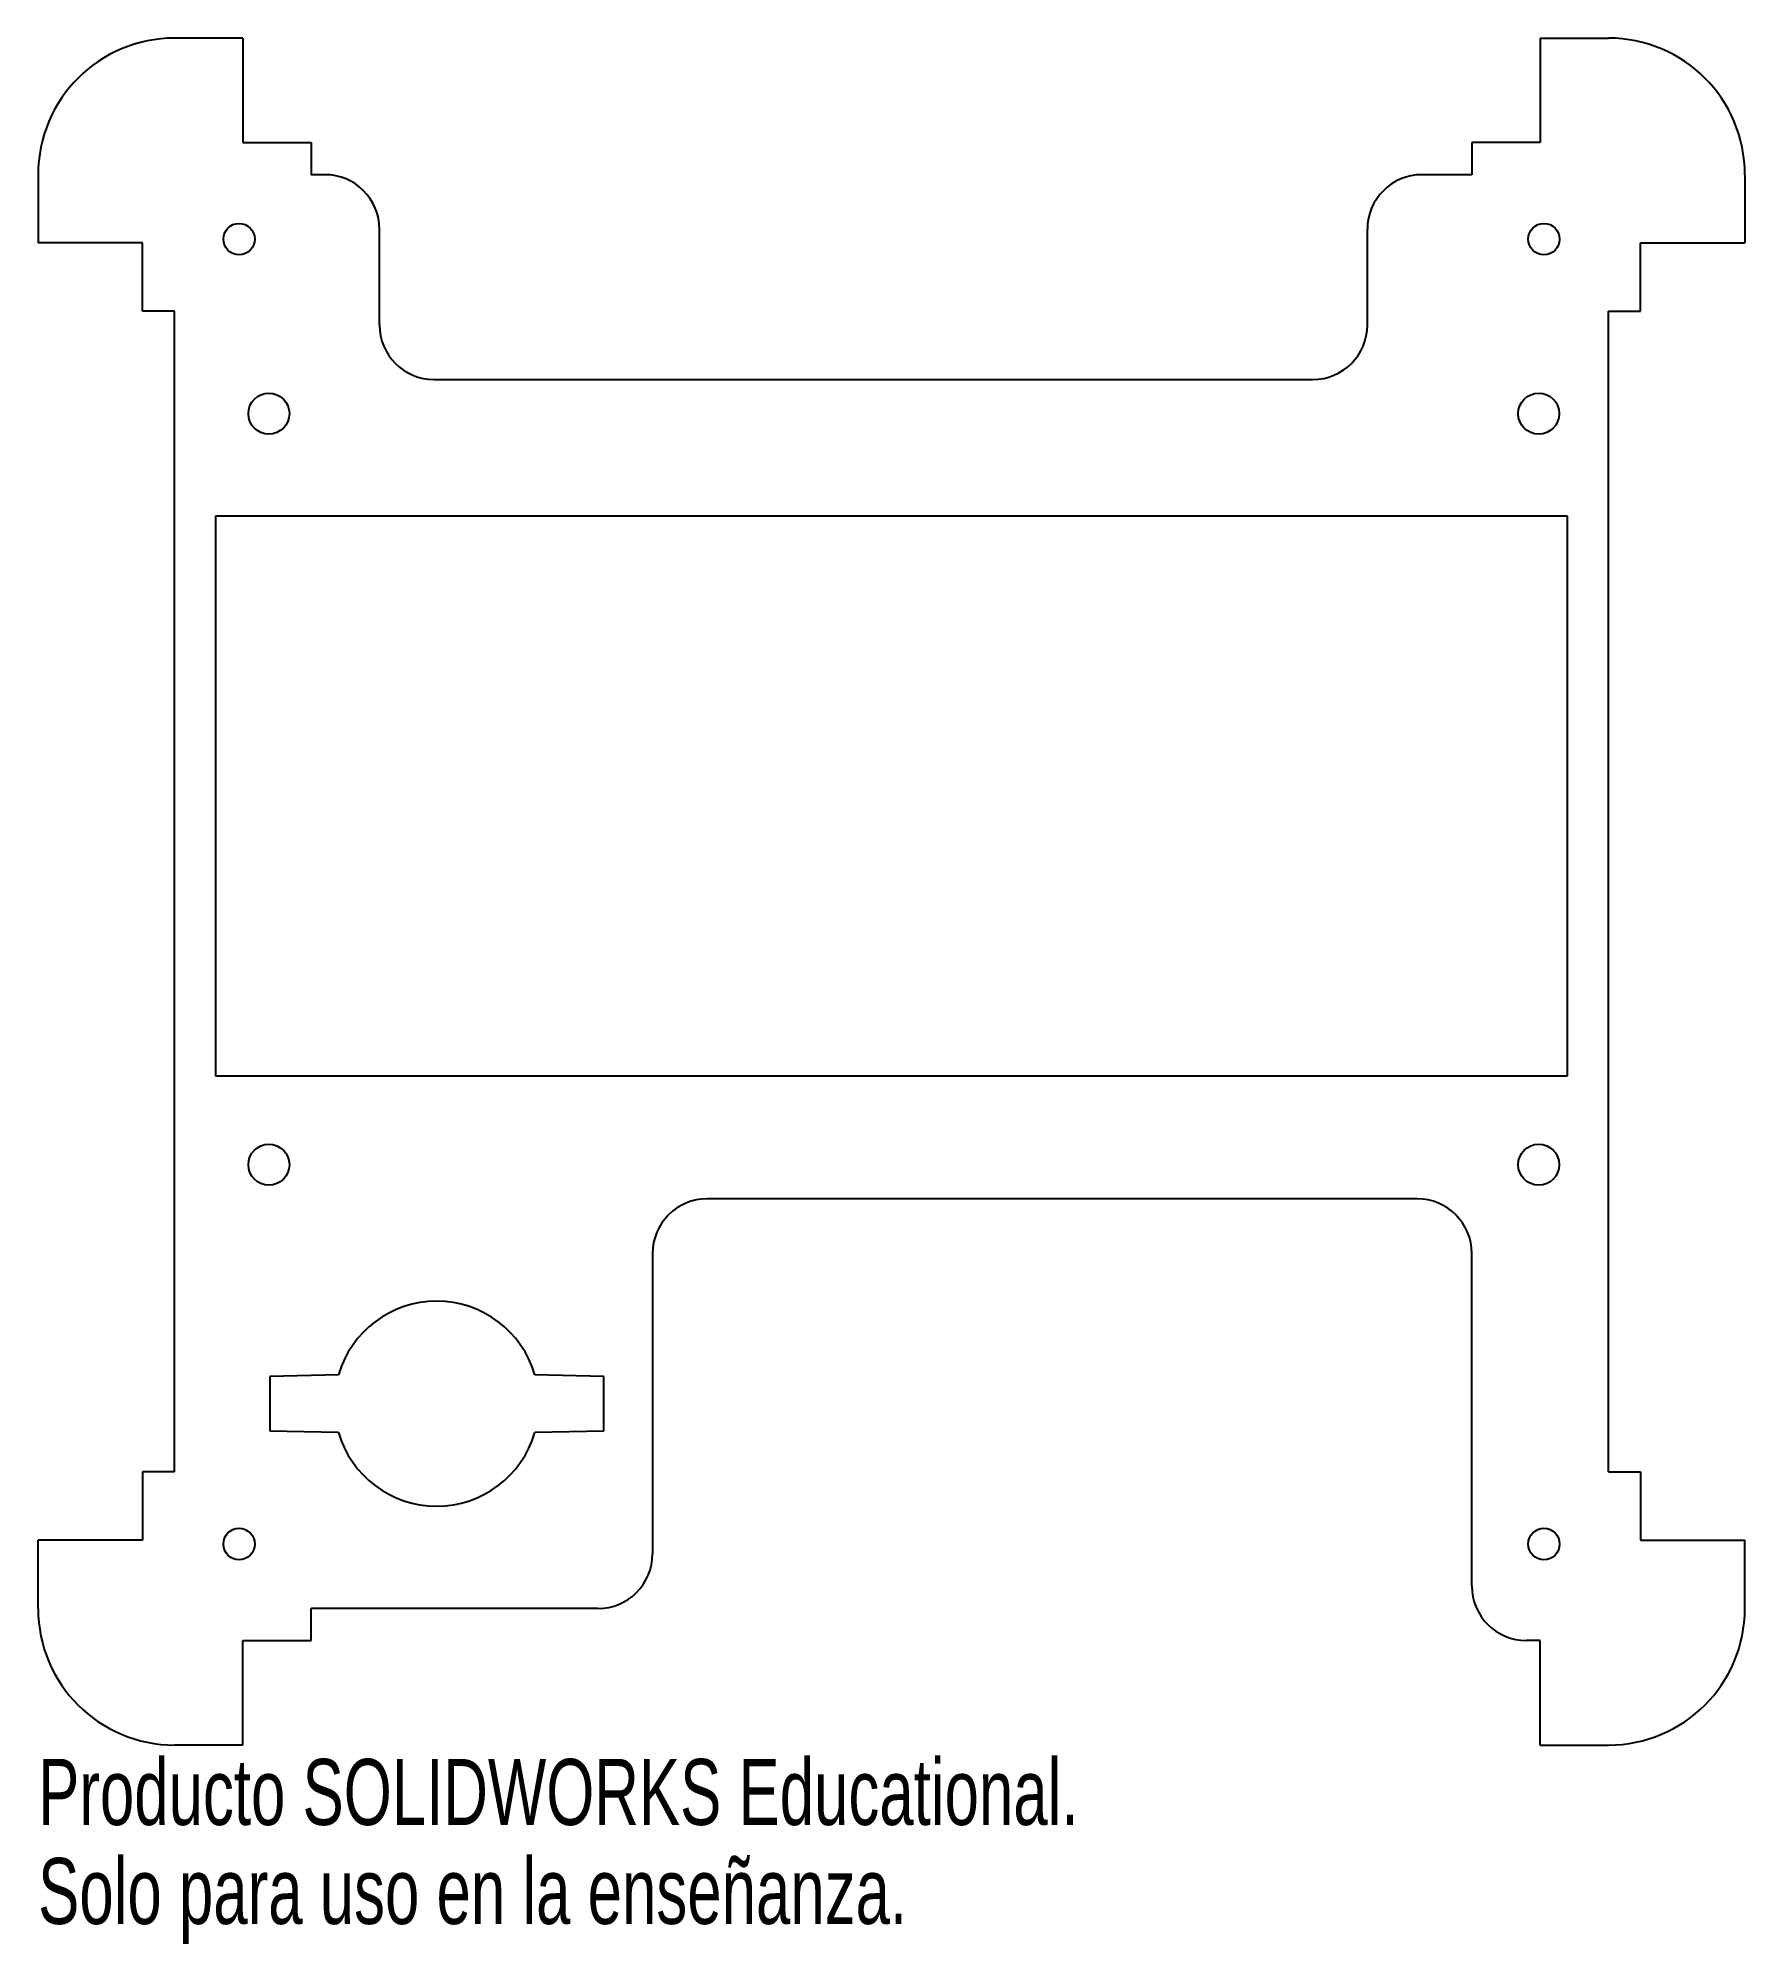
# Model space of a CAD drawing. Header units: millimetres. Extents: x 0 to 125, y -15 to 125.
import ezdxf

# ---------------------------------------------------------------- set-up
doc = ezdxf.new("R2010")
doc.units = ezdxf.units.MM
doc.styles.add('SLDTEXTSTYLE0', font='TXT', dxfattribs={"width": 0.7})

msp = doc.modelspace()

# ---------------------------------------------------------------- linework, layer by layer
at = {"color": 7, "linetype": 'Continuous', "lineweight": 25}
for p, q in [((15, 125), (10, 125)), ((15, 125), (15, 117.35)), ((110, 125), (115, 125)), ((110, 125), (110, 117.35)), ((15, 117.35), (20, 117.35)), ((20, 117.35), (20, 115)), ((110, 117.35), (105, 117.35)), ((105, 117.35), (105, 115)), ((0, 115), (0, 110)), ((21, 115), (20, 115)), ((105, 115), (101.35, 115)), ((125, 115), (125, 110)), ((25, 104), (25, 111)), ((97.35, 104), (97.35, 111)), ((7.65, 110), (0, 110)), ((7.65, 105), (7.65, 110)), ((117.35, 105), (117.35, 110)), ((117.35, 110), (125, 110)), ((10, 105), (7.65, 105)), ((10, 20), (10, 105)), ((115, 20), (115, 105)), ((115, 105), (117.35, 105)), ((29, 100), (93.35, 100)), ((13, 90), (13, 49)), ((112, 90), (13, 90)), ((112, 49), (112, 90)), ((13, 49), (112, 49)), ((101, 40), (49, 40)), ((45, 36), (45, 14)), ((105, 11.65), (105, 36)), ((21.99, 27.1), (16.96, 27)), ((16.96, 27), (16.96, 23)), ((41.42, 27), (36.39, 27.1)), ((41.42, 23), (41.42, 27)), ((16.96, 23), (21.99, 22.9)), ((36.39, 22.9), (41.42, 23)), ((10, 20), (7.65, 20)), ((7.65, 20), (7.65, 15)), ((115, 20), (117.35, 20)), ((117.35, 20), (117.35, 15)), ((7.65, 15), (0, 15)), ((0, 10), (0, 15)), ((117.35, 15), (125, 15)), ((125, 10), (125, 15)), ((20, 7.65), (20, 10)), ((41, 10), (20, 10)), ((15, 0), (15, 7.65)), ((15, 7.65), (20, 7.65)), ((110, 7.65), (109, 7.65)), ((110, 0), (110, 7.65)), ((15, 0), (10, 0)), ((110, 0), (115, 0))]:
    msp.add_line(p, q, dxfattribs=at)
for centre, radius in [((14.72, 110.28), 1.15), ((110.28, 110.28), 1.15), ((16.9, 97.5), 1.5), ((109.9, 97.5), 1.5), ((16.9, 42.5), 1.5), ((109.9, 42.5), 1.5), ((14.72, 14.72), 1.15), ((110.28, 14.72), 1.15)]:
    msp.add_circle(centre, radius, dxfattribs=at)
for centre, radius, start, end in [((10, 115), 10, 90, 180), ((115, 115), 10, 0, 90), ((21, 111), 4, 0, 90), ((101.35, 111), 4, 90, 180), ((29, 104), 4, 180, 270), ((93.35, 104), 4, 270, 0), ((49, 36), 4, 90, 180), ((101, 36), 4, 0, 90), ((29.19, 25), 7.5, 16.2723, 163.7277), ((29.19, 25), 7.5, 196.2723, 343.7277), ((41, 14), 4, 270, 0), ((109, 11.65), 4, 180, 270), ((10, 10), 10, 180, 270), ((115, 10), 10, 270, 0)]:
    msp.add_arc(centre, radius, start, end, dxfattribs=at)

# ---------------------------------------------------------------- texts
at = {"color": 7, "linetype": 'Continuous', "char_height": 4.8336, "attachment_point": 1, "style": 'SLDTEXTSTYLE0'}
for s, insert in [('Producto SOLIDWORKS Educational.', (0, -1.02)), ('Solo para uso en la enseñanza.', (0, -8.27))]:
    msp.add_mtext(s, dxfattribs=dict(at, insert=insert))

doc.saveas('drawing.dxf')
